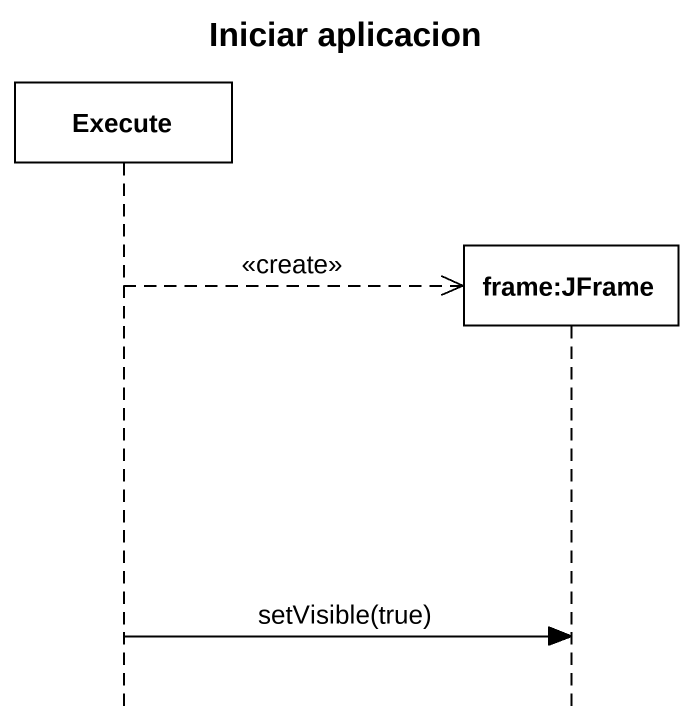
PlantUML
@startuml
title Iniciar aplicacion
hide footbox
participant Execute
participant "frame:JFrame" as frame_JFrame

Execute -->> frame_JFrame ** : <<create>>
Execute -> frame_JFrame : setVisible(true)
@enduml
